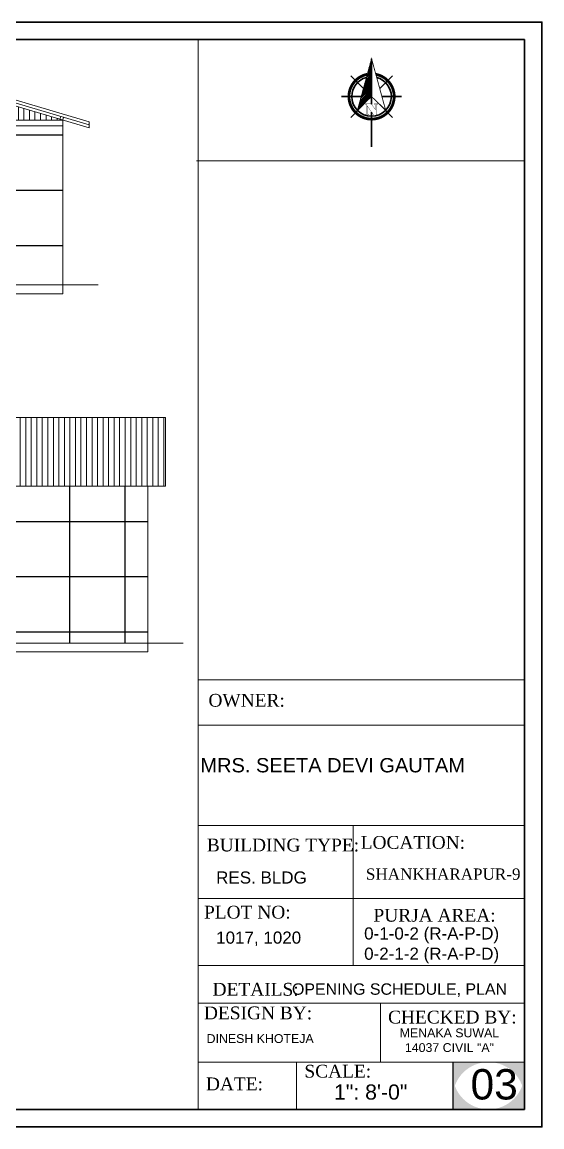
# Model space of a CAD drawing. Header units: inches. Extents: x 45643 to 78083, y -17830 to -3084.
# Drawn here: x 51145 to 51498, y -7072 to -6321 of the extents above; entities that cross this region are included whole.
import ezdxf

# ---------------------------------------------------------------- set-up
doc = ezdxf.new("R2010")
doc.units = ezdxf.units.IN
doc.header["$MEASUREMENT"] = 0
for name, color, linetype, lineweight in [('1', 7, 'Continuous', 25), ('door', 3, 'Continuous', 13), ('REBARS', 50, 'Continuous', 20), ('Siteplan', 7, 'Continuous', 30), ('steps', 253, 'Continuous', 20), ('Text', 7, 'Continuous', 9)]:
    doc.layers.add(name, color=color, linetype=linetype, lineweight=lineweight)
doc.layers.add('DIMENTION', color=8, linetype='Continuous')
doc.layers.add('Normal Wall', color=7, linetype='Continuous', lineweight=35, true_color=0xffaf89)
doc.layers.add('Rear Wall', color=7, linetype='Continuous', lineweight=20, true_color=0xd4e480)
doc.styles.get("Standard").update_dxf_attribs({"font": 'times.ttf'})
doc.styles.add('SwissBT', font='swiss.ttf', dxfattribs={"height": 12})
pattern_1 = [(90, (-312985.298, 24314.452), (-37.5, 0), []), (180, (-312985.298, 24314.452), (-4e-15, -37.5), [])]

# ---------------------------------------------------------------- blocks, each defined once
blk = doc.blocks.new('*X798')
at = {"color": 0}
for p, q in [((146.95, -410.95), (147.62, -410.29)), ((147.15, -410.22), (147.62, -409.76)), ((147.35, -409.49), (147.62, -409.23)), ((147.55, -408.76), (147.62, -408.7)), ((145.56, -416.06), (147.62, -414)), ((145.76, -415.33), (147.62, -413.47)), ((145.96, -414.6), (147.62, -412.94)), ((146.16, -413.87), (147.62, -412.41)), ((146.36, -413.14), (147.62, -411.88)), ((146.55, -412.41), (147.62, -411.35)), ((146.75, -411.68), (147.62, -410.82)), ((143.96, -421.9), (147.62, -418.24)), ((144.16, -421.17), (147.62, -417.71)), ((144.36, -420.44), (147.62, -417.18)), ((144.56, -419.71), (147.62, -416.65)), ((144.76, -418.98), (147.62, -416.12)), ((144.96, -418.25), (147.62, -415.59)), ((145.16, -417.52), (147.62, -415.06)), ((145.36, -416.79), (147.62, -414.53)), ((142.76, -426.28), (147.62, -421.42)), ((142.96, -425.55), (147.62, -420.89)), ((143.16, -424.82), (147.62, -420.36)), ((143.36, -424.09), (147.62, -419.83)), ((143.56, -423.36), (147.62, -419.3)), ((143.76, -422.63), (147.62, -418.77))]:
    blk.add_line(p, q, dxfattribs=at)
blk = doc.blocks.new('NORTH_15')
for p, q in [((0, 3.66), (0, 10.62)), ((-2.87, 2.87), (-7.37, 7.37)), ((2.87, 2.87), (7.37, 7.37)), ((-13.37, 0), (2.72, 0)), ((5.49, 0), (17.83, 0)), ((-2.87, -2.87), (-7.37, -7.37)), ((0, -3.66), (0, -10.62)), ((2.87, -2.87), (7.37, -7.37))]:
    blk.add_line(p, q)
at = {"const_width": 1}
for points in [[(0, -8, 1), (0, 8, 0.359415), (-7.86, 1.52, 1)], [(-7.86, -1.52, 0.359415), (0, -8, 1)]]:
    blk.add_lwpolyline(points, format="xyb", dxfattribs=at)
for points, const_width in [([(4.96, -5.01), (-13.37, 0), (4.9, 5), (0, 0), (4.96, -5.01)], 0.3), ([(5.93, -1.55), (6, -1.55), (6.07, -1.54), (6.13, -1.53), (6.17, -1.52), (6.22, -1.51), (6.26, -1.49), (6.28, -1.47), (6.3, -1.45), (6.32, -1.42), (6.33, -1.39), (6.35, -1.34), (6.36, -1.29), (6.37, -1.23), (6.38, -1.16), (6.38, -1.08), (6.38, -1), (6.54, -1), (6.54, -2.34), (6.38, -2.34), (6.38, -2.3), (6.38, -2.23), (6.38, -2.16), (6.37, -2.09), (6.36, -2.04), (6.35, -1.99), (6.33, -1.95), (6.32, -1.91), (6.3, -1.88), (6.28, -1.86), (6.26, -1.83), (6.22, -1.81), (6.18, -1.8), (6.13, -1.78), (6.07, -1.77), (6.01, -1.76), (5.95, -1.76), (2.66, -1.76), (2.66, -2.34), (2.5, -2.34), (2.5, -0.16), (4.71, 1.44), (3.14, 1.44), (3.07, 1.44), (3, 1.43), (2.94, 1.42), (2.89, 1.41), (2.85, 1.4), (2.81, 1.38), (2.78, 1.36), (2.76, 1.34), (2.74, 1.31), (2.72, 1.27), (2.7, 1.22), (2.69, 1.17), (2.68, 1.11), (2.67, 1.04), (2.66, 0.97), (2.66, 0.89), (2.66, 0.87), (2.5, 0.87), (2.5, 2.21), (2.66, 2.21), (2.66, 2.17), (2.66, 2.09), (2.67, 2.03), (2.68, 1.97), (2.69, 1.91), (2.7, 1.86), (2.71, 1.82), (2.73, 1.78), (2.75, 1.76), (2.77, 1.74), (2.8, 1.72), (2.85, 1.7), (2.89, 1.68), (2.94, 1.67), (3, 1.66), (3.07, 1.66), (3.14, 1.66), (6.54, 1.66), (6.54, 0.75), (3.33, -1.55), (5.93, -1.55), (5.93, -1.55)], 0.1)]:
    blk.add_lwpolyline(points, dxfattribs=dict(const_width=const_width))
for start, end in [(90, 164.973), (270, 90), (195.027, 270)]:
    blk.add_arc((0, 0), 7, start, end)
at = {"rotation": 90}
blk.add_blockref('*X798', (-421.89, -147.62), dxfattribs=at)
blk = doc.blocks.new('A$C0BDB7EE9')
at = {"layer": 'Siteplan', "xscale": 2.999999999999779, "yscale": 2.999999999999779, "zscale": 2.999999999999779, "rotation": 247.8612575918487}
blk.add_blockref('NORTH_15', (20.2, 49.5), dxfattribs=at)
blk = doc.blocks.new('A$C327B4BBD')
at = {"layer": 'DIMENTION', "ltscale": 0.3, "xscale": 1.171875000000082, "yscale": 1.171875000000082, "zscale": 1.171875000000082, "rotation": 112.1387424081494}
blk.add_blockref('A$C0BDB7EE9', (16.1, 0), dxfattribs=at)

msp = doc.modelspace()

# ---------------------------------------------------------------- hatches: boundary and pattern name
msp.add_hatch(color=0).paths.add_polyline_path([(51485.63, -7027.86), (51461.32, -7027.86, -0.414214), (51485.63, -7052.17)])
at = {"layer": '1', "ltscale": 5}
h = msp.add_hatch(dxfattribs=at)
h.set_pattern_fill('ANSI37', color=256, scale=300, angle=45, style=0)
h.set_pattern_definition(pattern_1)
h.paths.add_polyline_path([(51172.32, -6499.88), (51172.32, -6391.88), (50928.32, -6391.88), (50928.32, -6499.88)])
h = msp.add_hatch(dxfattribs=at)
h.set_pattern_fill('ANSI37', color=256, scale=300, angle=45, style=0)
h.set_pattern_definition(pattern_1)
h.paths.add_polyline_path([(51230.08, -6743.22), (51230.08, -6636.54), (50918.08, -6636.54), (50918.08, -6743.22)])
at = {"layer": 'steps', "ltscale": 0.3}
h = msp.add_hatch(dxfattribs=at)
h.set_pattern_fill('ANSI31', scale=30, angle=45)
h.set_pattern_definition([(90, (-310372.7552, 22892.1332), (-3.75, 0), [])])
h.paths.add_polyline_path([(50928.32, -6387.88), (51050.32, -6351.88), (51052.24, -6352.45), (51172.32, -6387.88)])
h = msp.add_hatch(dxfattribs=at)
h.set_pattern_fill('ANSI31', scale=30, angle=45)
h.set_pattern_definition([(90, (-311650.2992, 22648.7916), (-3.75, 0), [])])
h.paths.add_polyline_path([(51242.08, -6636.54), (51242.08, -6590.01), (50906.08, -6590.01), (50906.08, -6636.54)])
at = {"layer": 'Text'}
for points in [[(51461.32, -7027.86), (51437.01, -7027.86), (51437.01, -7052.17, -0.414214)], [(51461.32, -7027.86), (51437.01, -7027.86), (51437.01, -7052.17, -0.414214)], [(51485.63, -7027.86), (51461.32, -7027.86, -0.414214), (51485.63, -7052.17)], [(51437.01, -7035.68), (51437.01, -7059.99), (51461.32, -7059.99, -0.414214)], [(51437.01, -7035.68), (51437.01, -7059.99), (51461.32, -7059.99, -0.414214)], [(51485.63, -7035.68, -0.414214), (51461.32, -7059.99), (51485.63, -7059.99)], [(51485.63, -7035.68, -0.414214), (51461.32, -7059.99), (51485.63, -7059.99)]]:
    msp.add_hatch(color=0, dxfattribs=at).paths.add_polyline_path(points)

# ---------------------------------------------------------------- linework, layer by layer
at = {"color": 0}
msp.add_line((51437.01, -7027.86), (51437.01, -7059.99), dxfattribs=at)
msp.add_line((51437.01, -7027.86), (51437.01, -7059.99), dxfattribs=at)
at = {"layer": 'door', "ltscale": 0.5}
for p, q in [((51050.32, -6347.71), (51190.32, -6389.02)), ((51050.32, -6349.8), (51190.32, -6391.11)), ((51050.32, -6351.88), (51190.32, -6393.19)), ((51172.32, -6387.88), (50928.32, -6387.88)), ((51172.32, -6391.88), (50928.32, -6391.88)), ((51172.32, -6387.88), (51172.32, -6499.88)), ((51190.32, -6393.19), (51190.32, -6389.02)), ((51172.32, -6499.88), (50928.32, -6499.88)), ((50928.32, -6505.88), (51172.32, -6505.88)), ((51172.32, -6499.88), (51196.32, -6499.88)), ((51172.32, -6505.88), (51172.32, -6499.88)), ((51242.08, -6590.01), (50906.08, -6590.01)), ((51242.08, -6636.54), (51242.08, -6590.01)), ((50906.08, -6636.54), (51242.08, -6636.54)), ((51230.08, -6636.54), (51230.08, -6743.22)), ((51230.08, -6743.22), (50918.08, -6743.22)), ((51230.08, -6743.22), (51254.08, -6743.22)), ((51230.08, -6749.22), (51230.08, -6743.22)), ((50918.08, -6749.22), (51230.08, -6749.22))]:
    msp.add_line(p, q, dxfattribs=at)
msp.add_lwpolyline([(51170.97, -6385.4), (51172.89, -6385.96), (51172.32, -6387.88), (51170.4, -6387.32)], close=True, dxfattribs=at)
at = {"layer": 'Normal Wall'}
for points in [[(50439.53, -6321.37), (51497.54, -6321.37), (51497.54, -7071.89), (50439.53, -7071.89)], [(50439.53, -6321.37), (51497.54, -6321.37), (51497.54, -7071.89), (50439.53, -7071.89)], [(51485.63, -6333.27), (50463.35, -6333.27), (50463.35, -7059.99), (51485.63, -7059.99)], [(51485.63, -6333.27), (50463.35, -6333.27), (50463.35, -7059.99), (51485.63, -7059.99)]]:
    msp.add_lwpolyline(points, close=True, dxfattribs=at)
at = {"layer": 'Rear Wall'}
for p, q in [((51264.21, -6777.54), (51264.21, -6333.27)), ((51263.03, -6415.57), (51485.63, -6415.57)), ((51264.21, -6768.28), (51485.63, -6768.28)), ((51264.21, -6768.28), (51485.63, -6768.28)), ((51264.21, -6768.28), (51485.63, -6768.28)), ((51264.21, -6768.28), (51485.63, -6768.28)), ((51264.21, -6799.08), (51485.63, -6799.08)), ((51264.21, -6799.08), (51485.63, -6799.08)), ((51264.21, -6867.14), (51485.63, -6867.14)), ((51264.21, -6867.14), (51485.63, -6867.14)), ((51369.48, -6867.14), (51369.48, -6953.04)), ((51369.48, -6867.14), (51369.48, -6962.31)), ((51264.21, -6916.63), (51485.63, -6916.63)), ((51264.21, -6916.63), (51485.63, -6916.63)), ((51264.21, -6962.31), (51485.63, -6962.31)), ((51264.21, -6987.74), (51485.63, -6987.74)), ((51264.21, -6987.74), (51485.63, -6987.74)), ((51388.06, -7027.86), (51388.06, -6987.74)), ((51388.06, -7027.86), (51388.06, -6987.74)), ((51264.21, -7027.86), (51485.63, -7027.86)), ((51264.21, -7027.86), (51485.63, -7027.86)), ((51330.95, -7027.86), (51330.95, -7059.99)), ((51330.95, -7027.86), (51330.95, -7059.99))]:
    msp.add_line(p, q, dxfattribs=at)
msp.add_lwpolyline([(51264.21, -6768.28), (51485.63, -6768.28), (51485.63, -7059.99), (51264.21, -7059.99)], close=True, dxfattribs=at)
msp.add_lwpolyline([(51264.21, -6768.28), (51485.63, -6768.28), (51485.63, -7059.99), (51264.21, -7059.99)], close=True, dxfattribs=at)

# ---------------------------------------------------------------- block references
at = {"layer": 'REBARS', "xscale": 0.5459999999999999, "yscale": 0.5459999999999999, "zscale": 0.5459999999999999, "rotation": 270}
msp.add_blockref('A$C327B4BBD', (51381.9, -6397.35), dxfattribs=at)

# ---------------------------------------------------------------- texts
at = {"color": 0}
for s, p in [('OWNER:', (51271.21, -6786.43)), ('LOCATION:', (51374.55, -6882.97))]:
    msp.add_text(s, height=8.704, dxfattribs=at).set_placement(p)
at = {"layer": 'Text', "color": 0}
for s, height, p in [('OWNER:', 8.704, (51271.21, -6786.43)), ('LOCATION:', 8.704, (51374.55, -6882.97)), ('CHECKED BY:', 8.7044, (51393.12, -7001.66)), ('CHECKED BY:', 8.7044, (51393.12, -7001.66)), ('SCALE:', 8.704, (51336.35, -7038.4)), ('SCALE:', 8.704, (51336.35, -7038.4))]:
    msp.add_text(s, height=height, dxfattribs=at).set_placement(p)
at = {"layer": 'Text', "color": 0, "linetype": 'ByBlock', "style": 'SwissBT'}
for s, insert, char_height, width, attachment_point in [('MRS. SEETA DEVI GAUTAM', (51355.55, -6821.33), 9.72, 217.5111, 2), ('OPENING SCHEDULE, PLAN', (51327.93, -6974.39), 7.7396, 268.5322, 1), ('DINESH KHOTEJA', (51270, -7008.88), 6, 201.5276, 1), ('MENAKA SUWAL\\P14037 CIVIL "A"', (51434.8, -7005.01), 6, 88.5492, 2)]:
    msp.add_mtext(s, dxfattribs=dict(at, insert=insert, char_height=char_height, width=width, attachment_point=attachment_point))
at = {"layer": 'Text', "color": 0, "attachment_point": 1}
for s, insert, char_height, width in [('BUILDING TYPE:', (51270.13, -6876.05), 8.7044, 148.5551), ('BUILDING TYPE:', (51270.13, -6876.05), 8.7044, 148.5551), ('PLOT NO: ', (51268.23, -6921.66), 8.704, 138.0271), ('PLOT NO: ', (51268.23, -6921.66), 8.704, 138.0271), ('PURJA AREA:', (51383.24, -6923.77), 8.7044, 197.5821), ('PURJA AREA:', (51383.24, -6923.77), 8.7044, 197.5821), ('DETAILS: ', (51274.04, -6974.05), 8.704, 138.0271), ('DESIGN BY:', (51268.19, -6990.1), 8.704, 138.0271), ('DESIGN BY:', (51268.19, -6990.1), 8.704, 138.0271), ('DATE:', (51269.54, -7038.33), 8.704, 34.8177)]:
    msp.add_mtext(s, dxfattribs=dict(at, insert=insert, char_height=char_height, width=width))
at = {"layer": 'Text', "color": 0, "linetype": 'ByBlock', "insert": (51378.08, -6896.32), "char_height": 7.6711, "attachment_point": 1}
msp.add_mtext_dynamic_manual_height_columns('SHANKHARAPUR-9', width=381.0351, gutter_width=1.53, heights=[0], dxfattribs=at)
at = {"layer": 'Text', "color": 0, "style": 'SwissBT'}
for s, insert, char_height, width, attachment_point in [('RES. BLDG', (51276.45, -6898.35), 8.256, 163.2142, 1), ('RES. BLDG', (51276.45, -6898.35), 8.256, 163.2142, 1), ('1017, 1020', (51276.45, -6939.17), 8.256, 163.2142, 1), ('0-1-0-2 (R-A-P-D)\\P0-2-1-2 (R-A-P-D)', (51422.7, -6936.34), 8.2555, 163.2142, 2), ('03', (51449.12, -7032.63), 20.639, 20.1585, 1)]:
    msp.add_mtext(s, dxfattribs=dict(at, insert=insert, char_height=char_height, width=width, attachment_point=attachment_point))
at = {"layer": 'Text', "color": 0, "ltscale": 0.5, "insert": (51356.43, -7043.04), "char_height": 10.319, "width": 127.5344, "attachment_point": 1, "style": 'SwissBT'}
msp.add_mtext('1": 8\'-0"', dxfattribs=at)
msp.add_mtext('1": 8\'-0"', dxfattribs=at)

doc.saveas('drawing.dxf')
